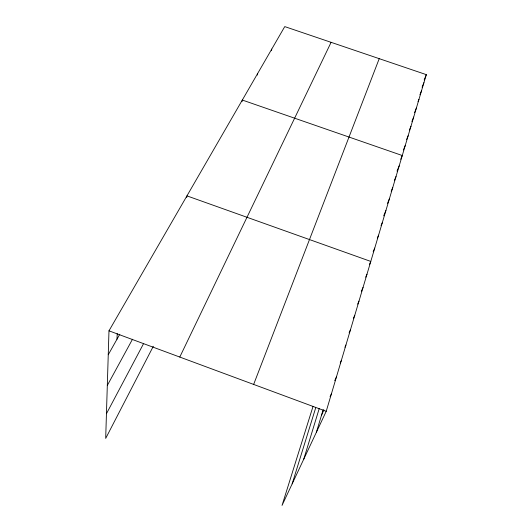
<?xml version="1.0" encoding="UTF-8"?>
<svg xmlns="http://www.w3.org/2000/svg" width="532" height="532" viewBox="0 0 532 532"><rect width="100%" height="100%" fill="white"/><g stroke="black" fill="none" stroke-linecap="round" stroke-linejoin="round"><path stroke-width="0.8" d="M313.062 406.302L282.046 505.4L326.222 411.316L426.312 74.64L284.753 26.6L108.98 330.824L105.688 438.415L153.322 346.266M116.974 339.243L117.226 333.611M186.732 197.492L186.951 195.876L370.784 261.425L369.501 264.404M242.02 101.645L242.319 100.049L402.265 155.524L400.722 159.287M257.342 75.079L257.654 73.502M271.42 50.713L271.752 49.097M316.374 432.283L323.197 409.613M303.759 459.156L319.267 408.423M292.154 483.867L315.675 407.911M253.644 384.423L379.23 58.66M424.177 79.98L426.312 74.64M422.082 87.261L423.924 82.673M419.928 94.756L421.47 90.919M418.026 101.698L418.957 99.391M414.554 112.578L416.363 108.096M411.881 121.535L413.703 117.053M409.441 130.001L410.97 126.257M406.621 139.484L408.15 135.733M403.402 149.991L405.251 145.482M397.012 171.138L399.193 165.864M394.458 180.295L396.021 176.531M391.186 191.287L392.756 187.523M387.489 203.384L389.377 198.868M383.685 215.839L385.899 210.572M381.038 225.668L382.308 222.662M377.321 238.15L378.591 235.157M373.158 251.802L374.754 248.072M365.69 277.192L366.974 274.233M361.388 291.263L363.043 287.46M357.65 304.151L358.98 301.125M353.447 318.262L354.778 315.257M349.105 332.859L350.428 329.88M344.936 347.236L345.926 345.022M340.241 362.964L341.265 360.703M334.728 380.686L336.437 376.955M321.541 415.133L323.922 409.986M330.059 396.759L331.423 393.82M179.789 357.058L331.097 42.327M106.44 413.723L143.347 344.051M107.311 385.441L132.501 339.23M108.249 354.738L119.78 334.256M108.98 330.824L326.222 411.316"/></g></svg>
